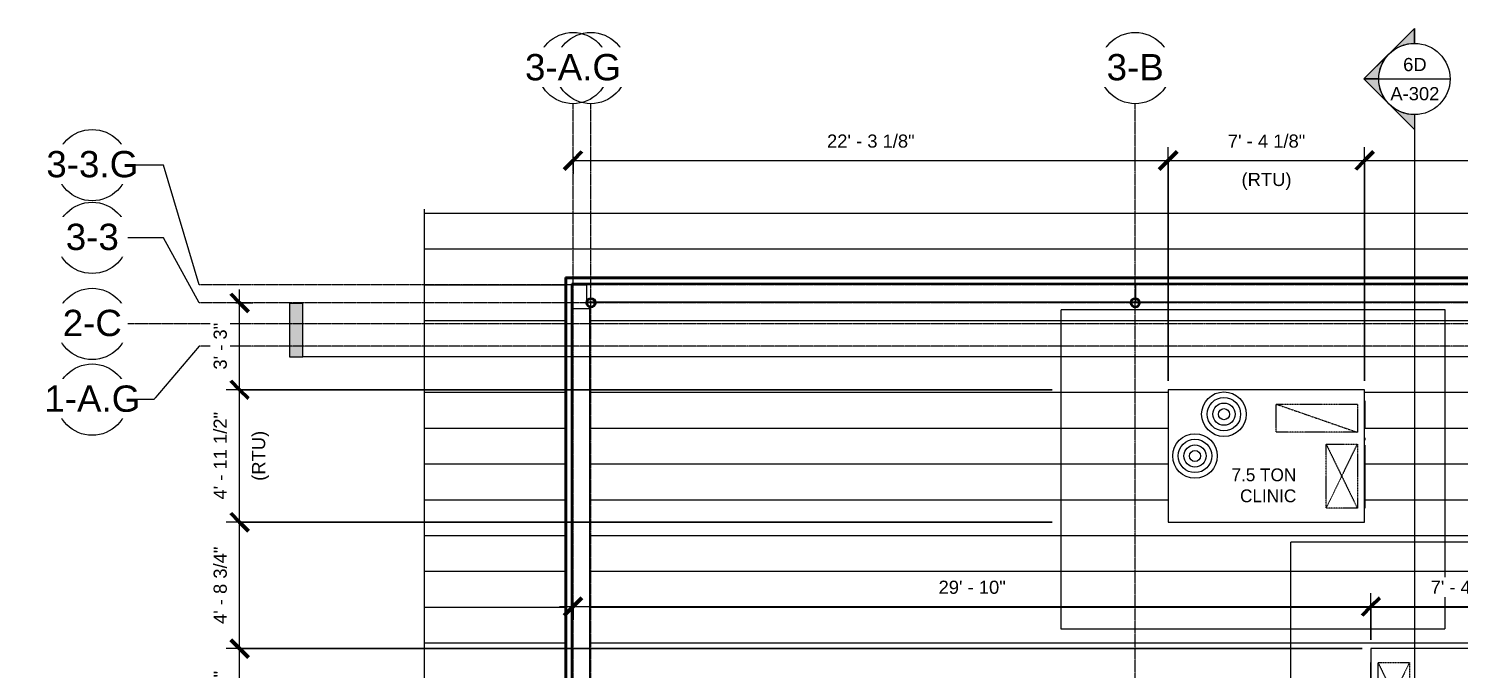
# Model space of a CAD drawing. Header units: inches. Extents: x 21290 to 29220, y -23522 to -20467.
# Drawn here: x 28082 to 28724, y -22514 to -22227 of the extents above; entities that cross this region are included whole.
import ezdxf

# ---------------------------------------------------------------- set-up
doc = ezdxf.new("R2010")
doc.units = ezdxf.units.IN
doc.header["$MEASUREMENT"] = 0
for name, pattern in [('Dash', [0.25, 0.125, -0.125]), ('Grid Line 1_2_', [0.875, 0.5, -0.125, 0.125, -0.125]), ('Hidden', [0.28125, 0.1875, -0.09375])]:
    doc.linetypes.add(name, pattern=pattern)
for name, color, linetype, lineweight in [('A-ANNO-DIMS', 211, 'Continuous', 9), ('A-ANNO-DIMS-64', 211, 'Continuous', 9), ('A-ROOF', 132, 'Continuous', 9), ('A-ROOF-PATT', 132, 'Continuous', 9), ('A-WALL', 113, 'Continuous', 9), ('G-ANNO-SYMB', 111, 'Continuous', 9), ('M-EQPM', 50, 'Continuous', 9), ('M-EQPM-HDLN', 50, 'Dash', 9), ('M-EQPM-IDEN', 50, 'Continuous', 9), ('S-BEAM', 12, 'Continuous', 9), ('S-COLS', 52, 'Continuous', 9), ('S-GRID', 1, 'Continuous', 9), ('S-GRID-IDEN', 1, 'Continuous', 9)]:
    doc.layers.add(name, color=color, linetype=linetype, lineweight=lineweight)
doc.styles.add('Arial_2', font='arial.ttf', dxfattribs={"height": 11.802395})
doc.styles.add('Arial_3', font='arial.ttf', dxfattribs={"height": 5.901198})
doc.styles.add('Century Gothic_1', font='GOTHIC.TTF', dxfattribs={"height": 5.748447})
doc.dimstyles.new('OD_Dimension', dxfattribs={"dimscale": 12, "dimtxt": 6, "dimasz": 0.666667, "dimexe": 0.5, "dimexo": 0.333333, "dimgap": 0.333333, "dimtad": 1, "dimdec": 3, "dimrnd": 0.125, "dimzin": 1, "dimdsep": 46, "dimlunit": 4, "dimtxsty": 'Arial_3', "dimblk1": 'OBLIQUE', "dimblk2": 'OBLIQUE', "dimsah": 1, "dimcen": 0.09, "dimdle": 0.5, "dimazin": 0, "dimtfac": 1, "dimtdec": 4, "dimtix": 1, "dimtmove": 0, "dimatfit": 3, "dimfxl": 1, "dimtvp": 1, "dimtfill": 1, "dimfrac": 2, "dimtolj": 1, "dimtzin": 0, "dimarcsym": 2})

# ---------------------------------------------------------------- blocks, each defined once
blk = doc.blocks.new('Girt_C - 8_D-1405602-Roof Low - Callout 7')
at = {"layer": 'S-BEAM', "color": 43, "lineweight": 18}
for p, q in [((22691.6, -22349.37), (22691.6, -22341.74)), ((22691.6, -22341.74), (22691.6, -22349.37)), ((22691.76, -22342.2), (22691.6, -22342.2)), ((22691.61, -22341.66), (22691.74, -22341.66)), ((22691.74, -22341.66), (22691.76, -22342.2)), ((22691.77, -22342.13), (22691.75, -22341.55)), ((22691.76, -22342.2), (22691.77, -22342.13)), ((22314.02, -22349.55), (22315.55, -22349.55)), ((22315.78, -22349.55), (22553.25, -22349.55)), ((22553.48, -22349.55), (22556.8, -22349.55)), ((22557.03, -22349.55), (22691.61, -22349.55)), ((22691.76, -22348.91), (22691.6, -22348.91)), ((22691.74, -22349.44), (22691.61, -22349.44)), ((22691.61, -22349.55), (22691.75, -22349.55)), ((22691.76, -22348.91), (22691.74, -22349.44)), ((22691.75, -22349.55), (22691.77, -22348.98)), ((22691.77, -22348.98), (22691.76, -22348.91))]:
    blk.add_line(p, q, dxfattribs=at)
for centre, major_axis, start_param, end_param in [((22691.61, -22341.74), (0, 0.188), 0, 1.570796), ((22691.61, -22341.74), (0, 0.0782), 0.053099, 1.570796), ((22691.61, -22349.37), (0, 0.0782), 1.570796, 3.104544), ((22691.61, -22349.37), (0, 0.188), 1.570796, 3.141593)]:
    blk.add_ellipse(centre, major_axis=major_axis, ratio=0.041631, start_param=start_param, end_param=end_param, dxfattribs=at)
blk = doc.blocks.new('Carrier_48TC_Standard_Efficiency_Gas_Heat_Electric_Cooling_Packaged_Rooftop_Unit_3_to_15_nominal_tons - 7_5 ton 48TC__08-873531-Roof Low - Callout 7')
at = {"layer": 'M-EQPM', "color": 43, "linetype": 'Hidden', "lineweight": 18}
for p, q in [((-92.06, -77.75), (-92.06, 65.75)), ((-92.06, 65.75), (80.06, 65.75)), ((80.06, 65.75), (80.06, -77.75)), ((80.06, -77.75), (-92.06, -77.75))]:
    blk.add_line(p, q, dxfattribs=at)
at = {"layer": 'M-EQPM', "color": 43, "lineweight": 18}
for p, q in [((44.06, 29.75), (-44.06, 29.75)), ((-44.06, 29.75), (-44.06, -29.75)), ((44.06, -29.75), (44.06, 29.75)), ((44.19, 24.75), (44.06, 24.75)), ((44.19, 24.75), (44.19, 12.12)), ((44.06, 12.12), (44.19, 12.12)), ((44.19, 8.15), (44.06, 8.15)), ((44.06, 7.1), (44.19, 7.1)), ((44.19, 8.13), (44.19, 8.15)), ((44.19, 8.15), (44.19, 7.1)), ((44.19, 7.1), (44.19, 7.12)), ((44.19, 4.87), (44.06, 4.87)), ((44.19, 4.87), (44.19, -23.5)), ((44.06, -23.5), (44.19, -23.5)), ((-44.06, -29.75), (44.06, -29.75))]:
    blk.add_line(p, q, dxfattribs=at)
for centre, radius in [((-19.06, 18.75), 10), ((-19.06, 18.75), 7.5), ((-19.06, 18.75), 5), ((-19.06, 18.75), 2.5), ((-32.06, 0), 10), ((-32.06, 0), 7.5), ((-32.06, 0), 5), ((-32.06, 0), 2.5)]:
    blk.add_circle(centre, radius, dxfattribs=at)
at = {"layer": 'M-EQPM-HDLN', "color": 43, "lineweight": 18}
for p, q in [((4.44, 23.25), (40.81, 10.62)), ((4.44, 10.62), (4.44, 23.25)), ((4.44, 23.25), (40.81, 23.25)), ((40.81, 23.25), (40.81, 10.62)), ((40.81, 10.62), (4.44, 10.62)), ((26.81, -23.5), (40.81, 5.25)), ((26.81, 5.25), (40.81, -23.5)), ((26.81, -23.5), (26.81, 5.25)), ((26.81, 5.25), (40.81, 5.25)), ((40.81, 5.25), (40.81, -23.5)), ((40.81, -23.5), (26.81, -23.5))]:
    blk.add_line(p, q, dxfattribs=at)
blk = doc.blocks.new('Girt_C - 8_D-1405603-Roof Low - Callout 7')
at = {"layer": 'S-BEAM', "color": 43, "lineweight": 18}
for p, q in [((22061.14, -22352.55), (22061.33, -22352.55)), ((22061.33, -22352.55), (22068.95, -22352.55)), ((22068.95, -22352.55), (22069.14, -22352.55)), ((22069.14, -22541.13), (22069.14, -22352.55)), ((22069.14, -22544.71), (22069.14, -22541.39)), ((22069.14, -22785.8), (22069.14, -22544.98))]:
    blk.add_line(p, q, dxfattribs=at)
blk = doc.blocks.new('Girt_C - 8_D-1405609-Roof Low - Callout 7')
at = {"layer": 'S-BEAM', "color": 43, "lineweight": 18}
for p, q in [((22067.89, -22341.74), (22067.89, -22341.55)), ((22067.89, -22349.18), (22067.89, -22341.74)), ((22314.02, -22341.55), (22314.02, -22341.74)), ((22314.02, -22341.74), (22314.02, -22348.1)), ((22068.02, -22349.55), (22071.35, -22349.55)), ((22071.57, -22349.55), (22312, -22349.55)), ((22312.23, -22349.55), (22314.02, -22349.55)), ((22314.02, -22348.29), (22314.02, -22349.37)), ((22314.02, -22349.37), (22314.02, -22349.55))]:
    blk.add_line(p, q, dxfattribs=at)
blk = doc.blocks.new('Grid - Grid Head - Circle-14747-Roof Low - Callout 7')
at = {"layer": 'S-GRID-IDEN'}
blk.add_circle((0, 0), 0.25, dxfattribs=at)
blk = doc.blocks.new('Section - Section Head - Filled-1526-Roof Low - Callout 7')
at = {"layer": 'G-ANNO-SYMB'}
h = blk.add_hatch(color=256, dxfattribs=at)
edge = h.paths.add_edge_path(flags=0)
edge.add_line((-0.427, 0.177), (-0.25, 0.354))
edge.add_line((-0.25, 0.354), (-0.25, 0.25))
edge.add_arc((-0.25, 0), 0.25, 90, 135)
h = blk.add_hatch(color=256, dxfattribs=at)
edge = h.paths.add_edge_path(flags=0)
edge.add_arc((-0.25, 0), 0.25, 45, 90)
edge.add_line((-0.25, 0.25), (-0.25, 0.354))
edge.add_line((-0.25, 0.354), (-0.073, 0.177))
h = blk.add_hatch(color=256, dxfattribs=at)
edge = h.paths.add_edge_path(flags=0)
edge.add_arc((-0.25, 0), 0.25, 137.9216, 180)
edge.add_line((-0.5, 0), (-0.604, 0))
edge.add_line((-0.604, 0), (-0.436, 0.168))
h = blk.add_hatch(color=256, dxfattribs=at)
edge = h.paths.add_edge_path(flags=0)
edge.add_line((-0.064, 0.168), (0.104, 0))
edge.add_line((0.104, 0), (0, 0))
edge.add_arc((-0.25, 0), 0.25, 0, 42.0784)
for p, q in [((-0.25, 0.354), (-0.604, 0)), ((-0.25, 0.354), (-0.427, 0.177)), ((-0.25, 0.354), (0.104, 0)), ((-0.25, 0.25), (-0.25, 0.354)), ((-0.073, 0.177), (-0.25, 0.354)), ((-0.25, 0.354), (-0.25, 0.25)), ((-0.436, 0.168), (-0.604, 0)), ((0.104, 0), (-0.064, 0.168)), ((-0.604, 0), (-0.5, 0)), ((0, 0), (0.104, 0)), ((-0.5, 0), (-0.604, 0)), ((0, 0), (0.104, 0))]:
    blk.add_line(p, q, dxfattribs=at)
for start, end in [(360, 180), (90, 135), (45, 90), (137.9216, 180), (0, 42.0784), (180, 360)]:
    blk.add_arc((-0.25, 0), 0.25, start, end, dxfattribs=at)
blk = doc.blocks.new('Section - 3_32_ x 3_8_-18514-Roof Low - Callout 7')
at = {"layer": 'G-ANNO-SYMB'}
blk.add_hatch(color=256, dxfattribs=at).paths.add_polyline_path([(0, 0.375), (0, 0), (-0.09375, 0), (-0.09375, 0.375)], flags=0)
for p, q in [((0, 0.375), (-0.09375, 0.375)), ((-0.09375, 0.375), (-0.09375, 0)), ((0, 0), (0, 0.375)), ((-0.09375, 0), (0, 0))]:
    blk.add_line(p, q, dxfattribs=at)
blk = doc.blocks.new('DIMBLOCK23-Roof Low - Callout 7')
at = {"layer": 'A-ANNO-DIMS-64'}
for p, q in [((28593.71, -22385.05), (28593.71, -22280.17)), ((28326.65, -22284.51), (28326.65, -22292.17)), ((28326.65, -22286.17), (28326.65, -22284.51)), ((28326.65, -22286.17), (28593.71, -22286.17)), ((28593.71, -22286.17), (28593.71, -22385.05))]:
    blk.add_line(p, q, dxfattribs=at)
at = {"layer": 'A-ANNO-DIMS-64', "lineweight": 50}
for p, q in [((28326.65, -22286.17), (28322.65, -22290.17)), ((28326.65, -22286.17), (28330.65, -22282.17)), ((28593.71, -22286.17), (28589.71, -22290.17)), ((28593.71, -22286.17), (28597.71, -22282.17))]:
    blk.add_line(p, q, dxfattribs=at)
at = {"layer": 'A-ANNO-DIMS-64', "color": 0, "insert": (28440.61, -22274.51), "char_height": 5.9012, "width": 46.9662, "attachment_point": 1, "line_spacing_factor": 0.938532, "style": 'Arial_3', "bg_fill": 3, "box_fill_scale": 1.25, "bg_fill_color": 0, "bg_fill_transparency": 0}
blk.add_mtext('22\' - 3 1/8"', dxfattribs=at)
blk = doc.blocks.new('_Oblique')
at = {"color": 0, "linetype": 'ByBlock', "lineweight": -2}
blk.add_line((-0.5, -0.5), (0.5, 0.5), dxfattribs=at)
blk = doc.blocks.new('DIMBLOCK24-Roof Low - Callout 7')
at = {"layer": 'A-ANNO-DIMS-64'}
for p, q in [((28593.71, -22385.05), (28593.71, -22280.17)), ((28681.84, -22385.05), (28681.84, -22280.17)), ((28593.71, -22286.17), (28681.84, -22286.17)), ((28593.71, -22286.17), (28593.71, -22385.05)), ((28681.84, -22286.17), (28681.84, -22385.05))]:
    blk.add_line(p, q, dxfattribs=at)
at = {"layer": 'A-ANNO-DIMS-64', "lineweight": 50}
for p, q in [((28593.71, -22286.17), (28589.71, -22290.17)), ((28593.71, -22286.17), (28597.71, -22282.17)), ((28681.84, -22286.17), (28677.84, -22290.17)), ((28681.84, -22286.17), (28685.84, -22282.17))]:
    blk.add_line(p, q, dxfattribs=at)
at = {"layer": 'A-ANNO-DIMS-64', "color": 0, "attachment_point": 1, "line_spacing_factor": 0.938532, "style": 'Arial_3', "bg_fill": 3, "box_fill_scale": 1.25, "bg_fill_color": 0, "bg_fill_transparency": 0}
for s, insert, char_height, width in [('7\' - 4 1/8"', (28620.47, -22274.51), 5.9012, 41.5385), ('(RTU)', (28626.61, -22291.74), 5.901, 26.8062)]:
    blk.add_mtext(s, dxfattribs=dict(at, insert=insert, char_height=char_height, width=width))
blk = doc.blocks.new('DIMBLOCK25-Roof Low - Callout 7')
at = {"layer": 'A-ANNO-DIMS-64'}
for p, q in [((28681.84, -22385.05), (28681.84, -22280.17)), ((28822.15, -22385.05), (28822.15, -22280.17)), ((28681.84, -22286.17), (28822.15, -22286.17)), ((28681.84, -22286.17), (28681.84, -22385.05)), ((28822.15, -22286.17), (28822.15, -22385.05))]:
    blk.add_line(p, q, dxfattribs=at)
at = {"layer": 'A-ANNO-DIMS-64', "lineweight": 50}
for p, q in [((28681.84, -22286.17), (28677.84, -22290.17)), ((28681.84, -22286.17), (28685.84, -22282.17)), ((28822.15, -22286.17), (28818.15, -22290.17)), ((28822.15, -22286.17), (28826.15, -22282.17))]:
    blk.add_line(p, q, dxfattribs=at)
at = {"layer": 'A-ANNO-DIMS-64', "color": 0, "insert": (28732.43, -22274.51), "char_height": 5.9012, "width": 46.9662, "attachment_point": 1, "line_spacing_factor": 0.938532, "style": 'Arial_3', "bg_fill": 3, "box_fill_scale": 1.25, "bg_fill_color": 0, "bg_fill_transparency": 0}
blk.add_mtext('11\' - 8 1/4"', dxfattribs=at)
blk = doc.blocks.new('DIMBLOCK31-Roof Low - Callout 7')
at = {"layer": 'A-ANNO-DIMS-64', "lineweight": 50}
for p, q in [((28177.05, -22505.3), (28173.05, -22501.3)), ((28177.05, -22505.3), (28181.05, -22509.3)), ((28177.05, -22564.8), (28173.05, -22560.8)), ((28177.05, -22564.8), (28181.05, -22568.8))]:
    blk.add_line(p, q, dxfattribs=at)
at = {"layer": 'A-ANNO-DIMS-64'}
for p, q in [((28680.68, -22505.3), (28171.05, -22505.3)), ((28177.05, -22564.8), (28177.05, -22505.3)), ((28177.05, -22505.3), (28680.68, -22505.3)), ((28680.68, -22564.8), (28171.05, -22564.8)), ((28177.05, -22564.8), (28680.68, -22564.8))]:
    blk.add_line(p, q, dxfattribs=at)
at = {"layer": 'A-ANNO-DIMS-64', "color": 0, "insert": (28165.4, -22554.62), "char_height": 5.9012, "width": 46.9662, "attachment_point": 1, "rotation": 90, "line_spacing_factor": 0.938532, "style": 'Arial_3', "bg_fill": 3, "box_fill_scale": 1.25, "bg_fill_color": 0, "bg_fill_transparency": 0}
blk.add_mtext('4\' - 11 1/2"', dxfattribs=at)
blk = doc.blocks.new('DIMBLOCK32-Roof Low - Callout 7')
at = {"layer": 'A-ANNO-DIMS-64', "lineweight": 50}
for p, q in [((28177.05, -22448.55), (28173.05, -22444.55)), ((28177.05, -22448.55), (28181.05, -22452.55)), ((28177.05, -22505.3), (28173.05, -22501.3)), ((28177.05, -22505.3), (28181.05, -22509.3))]:
    blk.add_line(p, q, dxfattribs=at)
at = {"layer": 'A-ANNO-DIMS-64'}
for p, q in [((28541.71, -22448.55), (28171.05, -22448.55)), ((28177.05, -22505.3), (28177.05, -22448.55)), ((28177.05, -22448.55), (28541.71, -22448.55)), ((28680.68, -22505.3), (28171.05, -22505.3)), ((28177.05, -22505.3), (28680.68, -22505.3))]:
    blk.add_line(p, q, dxfattribs=at)
at = {"layer": 'A-ANNO-DIMS-64', "color": 0, "insert": (28165.4, -22494.24), "char_height": 5.9012, "width": 41.5385, "attachment_point": 1, "rotation": 90, "line_spacing_factor": 0.938532, "style": 'Arial_3', "bg_fill": 3, "box_fill_scale": 1.25, "bg_fill_color": 0, "bg_fill_transparency": 0}
blk.add_mtext('4\' - 8 3/4"', dxfattribs=at)
blk = doc.blocks.new('DIMBLOCK33-Roof Low - Callout 7')
at = {"layer": 'A-ANNO-DIMS-64'}
for p, q in [((28541.71, -22389.05), (28171.05, -22389.05)), ((28177.05, -22448.55), (28177.05, -22389.05)), ((28177.05, -22389.05), (28541.71, -22389.05)), ((28541.71, -22448.55), (28171.05, -22448.55)), ((28177.05, -22448.55), (28541.71, -22448.55))]:
    blk.add_line(p, q, dxfattribs=at)
at = {"layer": 'A-ANNO-DIMS-64', "lineweight": 50}
for p, q in [((28177.05, -22389.05), (28173.05, -22385.05)), ((28177.05, -22389.05), (28181.05, -22393.05)), ((28177.05, -22448.55), (28173.05, -22444.55)), ((28177.05, -22448.55), (28181.05, -22452.55))]:
    blk.add_line(p, q, dxfattribs=at)
at = {"layer": 'A-ANNO-DIMS-64', "color": 0, "insert": (28182.63, -22429.97), "char_height": 5.901, "width": 26.8062, "attachment_point": 1, "rotation": 90, "line_spacing_factor": 0.938532, "style": 'Arial_3', "bg_fill": 3, "box_fill_scale": 1.25, "bg_fill_color": 0, "bg_fill_transparency": 0}
blk.add_mtext('(RTU)', dxfattribs=at)
at = {"layer": 'A-ANNO-DIMS-64', "color": 0, "insert": (28165.4, -22438.37), "char_height": 5.9012, "width": 46.9662, "attachment_point": 1, "rotation": 90, "line_spacing_factor": 0.938532, "style": 'Arial_3', "bg_fill": 3, "box_fill_scale": 1.25, "bg_fill_color": 0, "bg_fill_transparency": 0}
blk.add_mtext('4\' - 11 1/2"', dxfattribs=at)
blk = doc.blocks.new('DIMBLOCK34-Roof Low - Callout 7')
at = {"layer": 'A-ANNO-DIMS-64'}
for p, q in [((28177.05, -22389.05), (28177.05, -22344.05)), ((28175.4, -22350.05), (28183.05, -22350.05)), ((28177.05, -22350.05), (28175.4, -22350.05)), ((28541.71, -22389.05), (28171.05, -22389.05)), ((28177.05, -22389.05), (28541.71, -22389.05))]:
    blk.add_line(p, q, dxfattribs=at)
at = {"layer": 'A-ANNO-DIMS-64', "lineweight": 50}
for p, q in [((28177.05, -22350.05), (28173.05, -22346.05)), ((28177.05, -22350.05), (28181.05, -22354.05)), ((28177.05, -22389.05), (28173.05, -22385.05)), ((28177.05, -22389.05), (28181.05, -22393.05))]:
    blk.add_line(p, q, dxfattribs=at)
at = {"layer": 'A-ANNO-DIMS-64', "color": 0, "insert": (28165.4, -22380.03), "char_height": 5.901, "width": 25.1446, "attachment_point": 1, "rotation": 90, "line_spacing_factor": 0.938532, "style": 'Arial_3', "bg_fill": 3, "box_fill_scale": 1.25, "bg_fill_color": 0, "bg_fill_transparency": 0}
blk.add_mtext('3\' - 3"', dxfattribs=at)
blk = doc.blocks.new('DIMBLOCK44-Roof Low - Callout 7')
at = {"layer": 'A-ANNO-DIMS-64', "lineweight": 50}
for p, q in [((28326.65, -22486.44), (28330.65, -22482.44)), ((28684.68, -22486.44), (28688.68, -22482.44)), ((28326.65, -22486.44), (28322.65, -22490.44)), ((28684.68, -22486.44), (28680.68, -22490.44))]:
    blk.add_line(p, q, dxfattribs=at)
at = {"layer": 'A-ANNO-DIMS-64'}
for p, q in [((28326.65, -22484.79), (28326.65, -22492.44)), ((28326.65, -22486.44), (28326.65, -22484.79)), ((28684.68, -22501.3), (28684.68, -22480.44)), ((28320.65, -22486.44), (28684.68, -22486.44)), ((28684.68, -22486.44), (28684.68, -22501.3))]:
    blk.add_line(p, q, dxfattribs=at)
at = {"layer": 'A-ANNO-DIMS-64', "color": 0, "insert": (28490.67, -22474.79), "char_height": 5.901, "width": 36, "attachment_point": 1, "line_spacing_factor": 0.938532, "style": 'Arial_3', "bg_fill": 3, "box_fill_scale": 1.25, "bg_fill_color": 0, "bg_fill_transparency": 0}
blk.add_mtext('29\' - 10"', dxfattribs=at)
blk = doc.blocks.new('DIMBLOCK45-Roof Low - Callout 7')
at = {"layer": 'A-ANNO-DIMS-64'}
for p, q in [((28684.68, -22501.3), (28684.68, -22480.44)), ((28772.81, -22501.3), (28772.81, -22480.44)), ((28684.68, -22486.44), (28778.81, -22486.44)), ((28684.68, -22486.44), (28684.68, -22501.3)), ((28772.81, -22486.44), (28772.81, -22501.3))]:
    blk.add_line(p, q, dxfattribs=at)
at = {"layer": 'A-ANNO-DIMS-64', "lineweight": 50}
for p, q in [((28684.68, -22486.44), (28688.68, -22482.44)), ((28772.81, -22486.44), (28776.81, -22482.44)), ((28684.68, -22486.44), (28680.68, -22490.44)), ((28772.81, -22486.44), (28768.81, -22490.44))]:
    blk.add_line(p, q, dxfattribs=at)
at = {"layer": 'A-ANNO-DIMS-64', "color": 0, "insert": (28711.44, -22474.79), "char_height": 5.9012, "width": 41.5385, "attachment_point": 1, "line_spacing_factor": 0.938532, "style": 'Arial_3', "bg_fill": 3, "box_fill_scale": 1.25, "bg_fill_color": 0, "bg_fill_transparency": 0}
blk.add_mtext('7\' - 4 1/8"', dxfattribs=at)

msp = doc.modelspace()

# ---------------------------------------------------------------- hatches: boundary and pattern name
at = {"layer": 'A-ROOF-PATT'}
h = msp.add_hatch(dxfattribs=at)
h.set_pattern_fill('FP_28', color=8, style=0, pattern_type=2)
h.set_pattern_definition([(0, (6302.684, -180.953), (0, 16.082), [])])
h.paths.add_polyline_path([(28235.9013, -22808.3028), (28322.9013, -22808.3028), (28322.9013, -22786.5528), (28323.3388, -22786.5528), (28323.3388, -22338.7403), (28964.7763, -22338.7403), (28964.7763, -22341.5528), (28956.7562, -22341.5779), (28956.7733, -22342.1987), (28956.6155, -22342.1987), (28956.6155, -22348.908), (28956.7732, -22348.908), (28956.7545, -22349.5528), (28822.0372, -22349.5528), (28822.1513, -22350.0528), (28821.9295, -22350.9503), (28821.3983, -22351.6165), (28820.5964, -22352.0027), (28819.7063, -22352.0027), (28818.897, -22351.6073), (28818.3494, -22350.9206), (28818.1513, -22350.0528), (28818.2654, -22349.5528), (28580.7872, -22349.553), (28580.9013, -22350.0528), (28580.6795, -22350.9503), (28580.1483, -22351.6165), (28579.3464, -22352.0027), (28578.4563, -22352.0027), (28577.647, -22351.6073), (28577.0994, -22350.9206), (28576.9013, -22350.0528), (28577.0154, -22349.5528), (28336.5822, -22349.5528), (28336.6963, -22350.0528), (28336.4745, -22350.9503), (28335.9433, -22351.6165), (28335.1414, -22352.0027), (28334.2513, -22352.0027), (28333.442, -22351.6073), (28332.8944, -22350.9206), (28332.6963, -22350.0528), (28332.9013, -22349.1553), (28332.9013, -22341.5528), (28326.1513, -22341.5779), (28326.1764, -22352.5528), (28334.1513, -22352.5528), (28334.1513, -22541.1294), (28334.2063, -22541.103), (28335.0964, -22541.103), (28335.9056, -22541.4983), (28336.4533, -22542.185), (28336.6513, -22543.0528), (28336.4295, -22543.9503), (28335.8983, -22544.6165), (28335.0964, -22545.0027), (28334.1513, -22545.0218), (28334.1513, -22785.8028), (29062.9013, -22785.8028), (29062.9013, -22446.6778), (29075.6513, -22446.6778), (29075.6513, -22372.8038), (29047.5223, -22372.8038), (29047.5223, -22371.0318), (29047.2723, -22371.0315), (29047.2723, -22370.9693), (29047.4598, -22370.9693), (29047.4598, -22370.7403), (29043.9628, -22370.742), (29043.9628, -22372.7413), (29046.6718, -22372.7413), (29046.6718, -22372.6788), (29046.7343, -22372.6788), (29046.7343, -22372.8038), (29043.9003, -22372.8038), (29043.9003, -22370.6778), (29051.4003, -22370.6778), (29051.4003, -22370.5528), (29044.9628, -22370.5528), (29044.9628, -22370.3028), (29043.9003, -22370.3028), (29043.9003, -22308.0945), (28259.9013, -22308.0945), (28259.9013, -22519.0528), (28235.9013, -22519.0528), (28235.9013, -22802.5885)], flags=0)
h.paths.add_polyline_path([(28796.9015, -22740.4591), (28796.9015, -22737.3028), (28791.3156, -22737.3028), (28791.3156, -22740.4591), (28781.3156, -22740.4591), (28781.3156, -22737.3028), (28718.0578, -22737.3028), (28718.0578, -22650.9278), (28845.9328, -22650.9278), (28845.9328, -22737.3028), (28800.4015, -22737.3028), (28800.4015, -22740.4591)], flags=0)
h.paths.add_polyline_path([(28708.5901, -22564.8028), (28684.6828, -22564.8028), (28684.6828, -22559.8028), (28684.5578, -22559.8028), (28684.5578, -22547.1778), (28684.6828, -22547.1778), (28684.6828, -22543.1834), (28684.5578, -22543.1834), (28684.5578, -22542.1722), (28684.6828, -22542.1722), (28684.6828, -22539.9278), (28684.5578, -22539.9278), (28684.5578, -22511.5528), (28684.6828, -22511.5528), (28684.6828, -22505.3028), (28772.8078, -22505.3028), (28772.8078, -22564.8028), (28724.3078, -22564.8028)], flags=0)
h.paths.add_polyline_path([(28334.6513, -22544.8478), (28335.5488, -22544.6073), (28336.2138, -22543.9206), (28336.4463, -22543.0528), (28336.2058, -22542.1553), (28335.5147, -22541.4891), (28334.6513, -22541.2578), (28334.1513, -22541.3918), (28334.1513, -22544.7138), (28334.2063, -22544.7286)], flags=0)
h.paths.add_polyline_path([(28969.9091, -22544.4278), (28897.5263, -22544.4278), (28897.5263, -22540.0528), (28897.4013, -22540.0528), (28897.4013, -22528.1778), (28897.5263, -22528.1778), (28897.5263, -22523.0584), (28897.4013, -22523.0584), (28897.4013, -22522.0472), (28897.5263, -22522.0472), (28897.5263, -22519.4278), (28897.4013, -22519.4278), (28897.4013, -22487.6778), (28897.5263, -22487.6778), (28897.5263, -22481.0528), (29013.4013, -22481.0528), (29013.4013, -22544.4278), (28969.9965, -22544.4278)], flags=0)
h.paths.add_polyline_path([(28620.0941, -22448.5528), (28593.7138, -22448.5528), (28593.7138, -22389.0528), (28681.8388, -22389.0528), (28681.8388, -22394.0528), (28681.9638, -22394.0528), (28681.9638, -22406.6778), (28681.8388, -22406.6778), (28681.8388, -22410.6722), (28681.9638, -22410.6722), (28681.9638, -22411.6834), (28681.8388, -22411.6834), (28681.8388, -22413.9278), (28681.9638, -22413.9278), (28681.9638, -22442.3028), (28681.8388, -22442.3028), (28681.8388, -22448.5528), (28622.3831, -22448.5528)], flags=0)
h.paths.add_polyline_path([(28823.5327, -22433.0528), (28822.1513, -22433.0528), (28822.1513, -22389.0528), (28896.5263, -22389.0528), (28896.5263, -22391.3028), (28896.6513, -22391.3028), (28896.6513, -22401.8028), (28896.5263, -22401.8028), (28896.5263, -22405.7972), (28896.6513, -22405.7972), (28896.6513, -22406.8084), (28896.5263, -22406.8084), (28896.5263, -22409.6778), (28896.6513, -22409.6778), (28896.6513, -22426.4278), (28896.5263, -22426.4278), (28896.5263, -22433.0528), (28844.1714, -22433.0528)], flags=0)
h.paths.add_polyline_path([(28958.8313, -22352.0027), (28958.022, -22351.6073), (28957.4744, -22350.9206), (28957.2763, -22350.0528), (28957.4981, -22349.1553), (28958.0293, -22348.4891), (28958.8313, -22348.103), (28959.7214, -22348.103), (28960.5306, -22348.4983), (28961.0783, -22349.185), (28961.2763, -22350.0528), (28961.0545, -22350.9503), (28960.5233, -22351.6165), (28959.7214, -22352.0027), (28959.2763, -22352.0027)], flags=0)
h.paths.add_polyline_path([(28578.9013, -22351.8478), (28579.7988, -22351.6073), (28580.4638, -22350.9206), (28580.6963, -22350.0528), (28580.5623, -22349.5528), (28577.2403, -22349.5528), (28577.1063, -22350.0528), (28577.3468, -22350.9503), (28578.0038, -22351.6073), (28578.4563, -22351.7286)], flags=0)
h.paths.add_polyline_path([(28959.2763, -22351.8478), (28960.1738, -22351.6073), (28960.8388, -22350.9206), (28961.0713, -22350.0528), (28960.8308, -22349.1553), (28960.1738, -22348.4983), (28959.2763, -22348.2578), (28958.3788, -22348.4983), (28957.7138, -22349.185), (28957.4813, -22350.0528), (28957.7218, -22350.9503), (28958.413, -22351.6165), (28958.8313, -22351.7286)], flags=0)
h.paths.add_polyline_path([(28334.6963, -22351.8478), (28335.5938, -22351.6073), (28336.2588, -22350.9206), (28336.4913, -22350.0528), (28336.3573, -22349.5528), (28333.0353, -22349.5528), (28332.9013, -22350.0528), (28333.1418, -22350.9503), (28333.7988, -22351.6073), (28334.2513, -22351.7286)], flags=0)
h.paths.add_polyline_path([(28820.1513, -22351.8478), (28821.0488, -22351.6073), (28821.7138, -22350.9206), (28821.9463, -22350.0528), (28821.8123, -22349.5528), (28818.4903, -22349.5528), (28818.3563, -22350.0528), (28818.5968, -22350.9503), (28819.2538, -22351.6073), (28819.7063, -22351.7286)], flags=0)
h.paths.add_polyline_path([(28956.6148, -22341.6622), (28956.6186, -22341.6466), (28956.612, -22341.6622)], flags=0)
at = {"layer": 'S-COLS'}
h = msp.add_hatch(dxfattribs=at)
h.set_pattern_fill('FP_29', color=8, style=0, pattern_type=2)
h.set_pattern_definition([(45, (6265.011, 0), (-6.3356768, 6.3356768), []), (45, (6265.011, 9.6), (-6.3356768, 6.3356768), [])])
h.paths.add_polyline_path([(28579.3464, -22352.0027), (28580.1483, -22351.6165), (28580.7033, -22350.9206), (28580.9013, -22350.0528), (28580.7033, -22349.185), (28580.1483, -22348.4891), (28579.3464, -22348.103), (28578.4563, -22348.103), (28577.6543, -22348.4891), (28577.0994, -22349.185), (28576.9013, -22350.0528), (28577.0994, -22350.9206), (28577.6543, -22351.6165), (28578.4563, -22352.0027)], flags=0)
h.paths.add_polyline_path([(28578.9013, -22351.8478), (28578.0038, -22351.6073), (28577.3468, -22350.9503), (28577.1063, -22350.0528), (28577.3468, -22349.1553), (28578.0038, -22348.4983), (28578.9013, -22348.2578), (28579.7988, -22348.4983), (28580.4558, -22349.1553), (28580.6963, -22350.0528), (28580.4558, -22350.9503), (28579.7988, -22351.6073)], flags=0)

# ---------------------------------------------------------------- linework, layer by layer
at = {"layer": 'A-ROOF', "color": 43, "lineweight": 18}
msp.add_line((28259.9013, -22308.0945), (28259.9013, -22519.0528), dxfattribs=at)
at = {"layer": 'A-WALL', "color": 250, "lineweight": 30}
for p, q in [((28323.3388, -22338.7403), (28323.3388, -22798.3028)), ((28964.7763, -22338.7403), (28323.3388, -22338.7403)), ((28323.6513, -22798.6153), (28323.6513, -22339.0528)), ((28962.2763, -22339.0528), (28323.6513, -22339.0528)), ((28326.1513, -22798.3028), (28326.1513, -22341.5528)), ((28326.1513, -22341.5528), (28964.7763, -22341.5528))]:
    msp.add_line(p, q, dxfattribs=at)
at = {"layer": 'G-ANNO-SYMB'}
for p, q in [((28688.1847, -22249.5908), (28720.1847, -22249.5908)), ((28704.1847, -22265.5908), (28704.1847, -22895.8393)), ((29174.8443, -22374.357), (28205.4701, -22374.357))]:
    msp.add_line(p, q, dxfattribs=at)
at = {"layer": 'S-COLS', "color": 250, "lineweight": 30}
for centre, radius, start, end in [((28334.6963, -22350.0528), 2, 0, 180), ((28334.6963, -22350.0528), 2, 180, 0), ((28334.6963, -22350.0528), 1.795, 0, 180), ((28334.6963, -22350.0528), 1.795, 180, 0), ((28578.9013, -22350.0528), 2, 0, 180), ((28578.9013, -22350.0528), 2, 180, 0), ((28578.9013, -22350.0528), 1.795, 0, 180), ((28578.9013, -22350.0528), 1.795, 180, 0)]:
    msp.add_arc(centre, radius, start, end, dxfattribs=at)
at = {"layer": 'S-GRID', "linetype": 'Grid Line 1_2_'}
for p, q in [((28326.6513, -22878.2166), (28326.6513, -22260.6758)), ((28334.6513, -22878.2166), (28334.6513, -22260.6758)), ((28578.9013, -22878.2166), (28578.9013, -22260.6758)), ((29175.3443, -22342.0528), (28158.8993, -22342.0528)), ((29175.3443, -22350.0528), (28158.8993, -22350.0528)), ((29175.3443, -22369.5528), (28158.8993, -22369.5528))]:
    msp.add_line(p, q, dxfattribs=at)
at = {"layer": 'S-GRID'}
for p, q in [((28158.8993, -22342.0528), (28142.8993, -22288.2684)), ((28158.8993, -22350.0528), (28142.8993, -22320.9104))]:
    msp.add_line(p, q, dxfattribs=at)

# ---------------------------------------------------------------- block references
at = {"layer": 'G-ANNO-SYMB', "extrusion": (0, 0, -1), "xscale": 63.99999999999997, "yscale": 63.99999999999997, "zscale": 63.99999999999997, "rotation": 270.0000000000003}
msp.add_blockref('Section - Section Head - Filled-1526-Roof Low - Callout 7', (-28704.1847, -22265.5908), dxfattribs=at)
at = {"layer": 'G-ANNO-SYMB', "xscale": 63.99999999999997, "yscale": 63.99999999999997, "zscale": 63.99999999999997}
msp.add_blockref('Section - 3_32_ x 3_8_-18514-Roof Low - Callout 7', (28205.4701, -22374.357), dxfattribs=at)
at = {"layer": 'M-EQPM', "color": 43, "lineweight": 18}
msp.add_blockref('Carrier_48TC_Standard_Efficiency_Gas_Heat_Electric_Cooling_Packaged_Rooftop_Unit_3_to_15_nominal_tons - 7_5 ton 48TC__08-873531-Roof Low - Callout 7', (28637.7763, -22418.8028), dxfattribs=at)
at = {"layer": 'M-EQPM', "color": 43, "lineweight": 18, "rotation": 180}
msp.add_blockref('Carrier_48TC_Standard_Efficiency_Gas_Heat_Electric_Cooling_Packaged_Rooftop_Unit_3_to_15_nominal_tons - 7_5 ton 48TC__08-873531-Roof Low - Callout 7', (28728.7453, -22535.0528), dxfattribs=at)
at = {"layer": 'S-BEAM', "color": 43, "lineweight": 18}
for name in ['Girt_C - 8_D-1405609-Roof Low - Callout 7', 'Girt_C - 8_D-1405602-Roof Low - Callout 7', 'Girt_C - 8_D-1405603-Roof Low - Callout 7']:
    msp.add_blockref(name, (6265.0111, 0), dxfattribs=at)
at = {"layer": 'S-GRID-IDEN', "xscale": 63.99999999999997, "yscale": 63.99999999999997, "zscale": 63.99999999999997}
for p in [(28334.6513, -22244.6758), (28578.9013, -22244.6758)]:
    msp.add_blockref('Grid - Grid Head - Circle-14747-Roof Low - Callout 7', p, dxfattribs=at)
at = {"layer": 'S-GRID-IDEN', "xscale": 63.99999999999997, "yscale": 63.99999999999997, "zscale": 63.99999999999997, "rotation": 89.99999999999972}
for p in [(28110.8993, -22288.2684), (28110.8993, -22320.9104), (28110.8993, -22359.5528), (28110.8993, -22393.5276)]:
    msp.add_blockref('Grid - Grid Head - Circle-14747-Roof Low - Callout 7', p, dxfattribs=at)

# ---------------------------------------------------------------- texts
at = {"layer": 'G-ANNO-SYMB', "char_height": 5.9012, "attachment_point": 2, "line_spacing_factor": 0.938532, "style": 'Arial_3'}
for s, insert, width in [('6D', (28704.3896, -22240.1447), 12.528), ('A-302', (28704.3896, -22253.2355), 26.208)]:
    msp.add_mtext(s, dxfattribs=dict(at, insert=insert, width=width))
at = {"layer": 'M-EQPM-IDEN', "insert": (28651.1599, -22424.4037), "char_height": 5.74845, "width": 34.848, "attachment_point": 3, "line_spacing_factor": 0.984117, "style": 'Century Gothic_1'}
msp.add_mtext('7.5 TON\\PCLINIC', dxfattribs=at)

# ---------------------------------------------------------------- next in the draw order: texts
at = {"layer": 'S-GRID-IDEN', "char_height": 11.8024, "attachment_point": 2, "line_spacing_factor": 0.938532, "style": 'Arial_2', "bg_fill": 3, "box_fill_scale": 1.25, "bg_fill_color": 0, "bg_fill_transparency": 0}
for s, insert, width in [('3-A', (28334.6482, -22238.3845), 30.528), ('3-B', (28578.8982, -22238.3845), 30.528), ('3-3.G', (28110.9643, -22281.9153), 49.104), ('3-3', (28110.9643, -22314.5573), 28.368), ('1-A', (28110.9643, -22353.1996), 30.528), ('1-A.G', (28110.9643, -22387.1744), 51.264)]:
    msp.add_mtext(s, dxfattribs=dict(at, insert=insert, width=width))

# ---------------------------------------------------------------- next in the draw order: dimensions: what is measured, and where the dimension line sits
at = {"layer": 'A-ANNO-DIMS'}
dim = msp.add_linear_dim(base=(28177.0535, -22505.3028), p1=(28684.6828, -22564.8028), p2=(28684.6828, -22505.3028), angle=90, dimstyle='OD_Dimension', override={"dimpost": '<>', "dimfxl": 59.5}, dxfattribs=at)
dim.commit()
dim.dimension.update_dxf_attribs({"geometry": 'DIMBLOCK31-Roof Low - Callout 7', "text_midpoint": (28170.0022, -22535.0528)})

# ---------------------------------------------------------------- next in the draw order: linework, layer by layer
at = {"layer": 'S-GRID'}
for p, q in [((28142.8993, -22288.2684), (28126.8993, -22288.2684)), ((28142.8993, -22320.9104), (28126.8993, -22320.9104)), ((28158.8993, -22369.5528), (28138.5185, -22393.5276)), ((28138.5185, -22393.5276), (28126.8993, -22393.5276))]:
    msp.add_line(p, q, dxfattribs=at)
at = {"layer": 'S-GRID', "linetype": 'Grid Line 1_2_'}
msp.add_line((29175.3443, -22359.5528), (28126.8993, -22359.5528), dxfattribs=at)

# ---------------------------------------------------------------- next in the draw order: block references
at = {"layer": 'S-GRID-IDEN', "xscale": 63.99999999999997, "yscale": 63.99999999999997, "zscale": 63.99999999999997}
msp.add_blockref('Grid - Grid Head - Circle-14747-Roof Low - Callout 7', (28326.6513, -22244.6758), dxfattribs=at)
at = {"layer": 'S-GRID-IDEN', "xscale": 63.99999999999997, "yscale": 63.99999999999997, "zscale": 63.99999999999997, "rotation": 89.99999999999972}
msp.add_blockref('Grid - Grid Head - Circle-14747-Roof Low - Callout 7', (28110.8993, -22359.5528), dxfattribs=at)

# ---------------------------------------------------------------- next in the draw order: dimensions: what is measured, and where the dimension line sits
at = {"layer": 'A-ANNO-DIMS'}
dim = msp.add_linear_dim(base=(28177.0535, -22448.5528), p1=(28684.6828, -22505.3028), p2=(28545.7138, -22448.5528), angle=90, dimstyle='OD_Dimension', override={"dimpost": '<>', "dimfxl": 150.109748}, dxfattribs=at)
dim.commit()
dim.dimension.update_dxf_attribs({"geometry": 'DIMBLOCK32-Roof Low - Callout 7', "text_midpoint": (28170.0002, -22476.9278)})

# ---------------------------------------------------------------- next in the draw order: texts
at = {"layer": 'S-GRID-IDEN', "char_height": 11.8024, "attachment_point": 2, "line_spacing_factor": 0.938532, "style": 'Arial_2', "bg_fill": 3, "box_fill_scale": 1.25, "bg_fill_color": 0, "bg_fill_transparency": 0}
for s, insert, width in [('3-A.G', (28326.6482, -22238.3845), 51.264), ('2-C', (28110.9643, -22353.1996), 31.536)]:
    msp.add_mtext(s, dxfattribs=dict(at, insert=insert, width=width))

# ---------------------------------------------------------------- next in the draw order: dimensions: what is measured, and where the dimension line sits
at = {"layer": 'A-ANNO-DIMS'}
dim = msp.add_linear_dim(base=(28684.68279, -22486.44477), p1=(28326.65132, -22480.78791), p2=(28684.68279, -22505.30281), dimstyle='OD_Dimension', override={"dimpost": '<>', "dimfxl": 358.869771}, dxfattribs=at)
dim.commit()
dim.dimension.update_dxf_attribs({"geometry": 'DIMBLOCK44-Roof Low - Callout 7', "text_midpoint": (28505.66706, -22479.43177)})

# ---------------------------------------------------------------- next in the draw order: linework, layer by layer
at = {"layer": 'S-GRID', "linetype": 'Grid Line 1_2_'}
msp.add_line((29175.3443, -22359.5528), (28126.8993, -22359.5528), dxfattribs=at)

# ---------------------------------------------------------------- next in the draw order: dimensions: what is measured, and where the dimension line sits
at = {"layer": 'A-ANNO-DIMS'}
dim = msp.add_linear_dim(base=(28772.8078, -22486.4448), p1=(28684.6828, -22505.3028), p2=(28772.8078, -22505.3028), dimstyle='OD_Dimension', override={"dimpost": '<>', "dimfxl": 88.125}, dxfattribs=at)
dim.commit()
dim.dimension.update_dxf_attribs({"geometry": 'DIMBLOCK45-Roof Low - Callout 7', "text_midpoint": (28728.7453, -22479.3935)})

# ---------------------------------------------------------------- next in the draw order: dimensions: what is measured, and where the dimension line sits
dim = msp.add_linear_dim(base=(28593.713822969, -22286.1675946185), p1=(28326.6513229689, -22280.510740369), p2=(28593.713822969, -22389.0528103972), dimstyle='OD_Dimension', override={"dimpost": '<>', "dimfxl": 288.277227}, dxfattribs=at)
dim.commit()
dim.dimension.update_dxf_attribs({"geometry": 'DIMBLOCK23-Roof Low - Callout 7', "text_midpoint": (28460.182572969, -22279.1143487732)})

# ---------------------------------------------------------------- next in the draw order: dimensions: what is measured, and where the dimension line sits
dim = msp.add_linear_dim(base=(28681.8388, -22286.1676), p1=(28593.7138, -22389.0528), p2=(28681.8388, -22389.0528), text='<>\\X(RTU)', dimstyle='OD_Dimension', override={"dimpost": '<>', "dimfxl": 88.125}, dxfattribs=at)
dim.commit()
dim.dimension.update_dxf_attribs({"geometry": 'DIMBLOCK24-Roof Low - Callout 7', "text_midpoint": (28637.7763, -22286.1676)})
dim = msp.add_linear_dim(base=(28177.0535, -22389.0528), p1=(28545.7138, -22448.5528), p2=(28545.7138, -22389.0528), angle=90, text='<>\\X(RTU)', dimstyle='OD_Dimension', override={"dimpost": '<>', "dimfxl": 59.5}, dxfattribs=at)
dim.commit()
dim.dimension.update_dxf_attribs({"geometry": 'DIMBLOCK33-Roof Low - Callout 7', "text_midpoint": (28177.0535, -22418.8028)})

# ---------------------------------------------------------------- next in the draw order: dimensions: what is measured, and where the dimension line sits
dim = msp.add_linear_dim(base=(28822.1513229688, -22286.1675946185), p1=(28681.838822969, -22389.0528103972), p2=(28822.1513229688, -22389.0528103972), dimstyle='OD_Dimension', override={"dimpost": '<>', "dimfxl": 140.3125}, dxfattribs=at)
dim.commit()
dim.dimension.update_dxf_attribs({"geometry": 'DIMBLOCK25-Roof Low - Callout 7', "text_midpoint": (28751.9950729689, -22279.11636146)})
dim = msp.add_linear_dim(base=(28177.0535, -22350.0528), p1=(28545.7138, -22389.0528), p2=(28171.3966, -22350.0528), angle=90, dimstyle='OD_Dimension', override={"dimpost": '<>', "dimfxl": 376.343433}, dxfattribs=at)
dim.commit()
dim.dimension.update_dxf_attribs({"geometry": 'DIMBLOCK34-Roof Low - Callout 7', "text_midpoint": (28170.0385, -22369.5528)})

doc.saveas('drawing.dxf')
